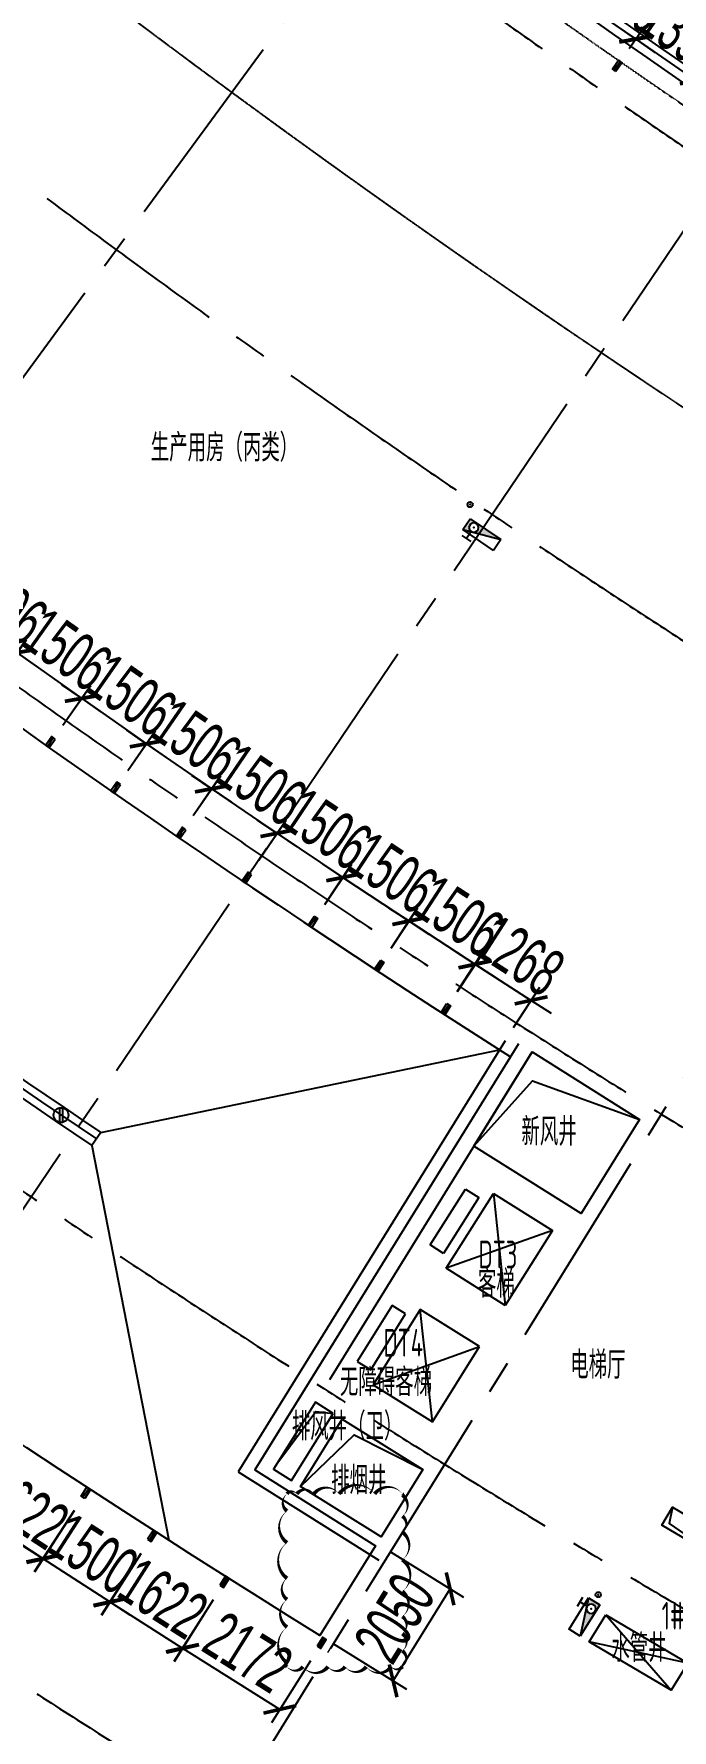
# Model space of a CAD drawing. Extents: x -668578 to 2331563, y -1202445 to 1620273.
# Drawn here: x 747905 to 759994, y 84242 to 116373 of the extents above; entities that cross this region are included whole.
import ezdxf

# ---------------------------------------------------------------- set-up
doc = ezdxf.new("R2010")
doc.units = 0
for name, pattern in [('CENTER2', [28.575, 19.05, -3.175, 3.175, -3.175]), ('CONTINOUS', [0]), ('Continuous-STLayerSet-Col', [0]), ('DASH', [0.35, 0.25, -0.1]), ('DOT2', [0.125, 0, -0.125])]:
    doc.linetypes.add(name, pattern=pattern)
doc.layers.get('0').update_dxf_attribs({"color": 8})
doc.layers.get('Defpoints').update_dxf_attribs({"color": 8})
for name, color, linetype in [('#标注', 8, 'Continuous'), ('#轴线', 8, 'CENTER2'), ('A-AL', 8, 'Continuous'), ('A-BEAM-PLAN-C', 8, 'Continuous'), ('A-DIMS-150', 8, 'Continuous'), ('A-EVTR', 8, 'Continuous'), ('A-FLOR-OTLN', 8, 'DOT2'), ('A-ROOF', 8, 'Continuous'), ('A-ROOF-DRAN', 8, 'Continuous'), ('A-WIND-FRAM', 8, 'Continuous'), ('AXIS', 8, 'Continuous'), ('dim', 8, 'Continuous'), ('EQUIP_雨水斗', 8, 'Continuous'), ('WINDOW', 8, 'Continuous'), ('外轮廓', 8, 'Continuous'), ('建-文字', 8, 'Continuous'), ('建-消防-防火分区填充', 8, 'Continuous'), ('暖-消防-挡烟垂壁', 8, 'Continuous'), ('水-消防-消火栓', 8, 'Continuous'), ('水-消防-消火栓-标识', 8, 'Continuous')]:
    doc.layers.add(name, color=color, linetype=linetype)
doc.layers.add('DIM_MODI', color=8, linetype='Continuous', plot=False)
doc.styles.add('JHZX', font='jrs.shx', dxfattribs={"width": 0.6, "bigfont": 'jhz.shx'})
doc.styles.add('XD2008', font='xd-hzs.shx', dxfattribs={"width": 0.7, "bigfont": 'xd-hztxt.shx'})
doc.dimstyles.new('JZBZ-300', dxfattribs={"dimscale": 300, "dimtxt": 3, "dimasz": 1.5, "dimexe": 1, "dimexo": 1, "dimgap": 0.5, "dimtad": 1, "dimdec": 0, "dimdsep": 46, "dimtxsty": 'JHZX', "dimblk1": 'ARCHTICK', "dimblk2": 'ARCHTICK', "dimsah": 1, "dimcen": 0, "dimclrd": 1, "dimclre": 1, "dimclrt": 2, "dimazin": 2, "dimtfac": 1, "dimtdec": 0, "dimtix": 1, "dimtmove": 0, "dimatfit": 3, "dimfxl": 0, "dimtolj": 1, "dimlwd": -1, "dimlwe": -1, "dimarcsym": 0})
doc.dimstyles.new('JZBZ-400', dxfattribs={"dimscale": 400, "dimtxt": 3, "dimasz": 1.5, "dimexe": 1, "dimexo": 1, "dimgap": 0.5, "dimtad": 1, "dimdec": 0, "dimdsep": 46, "dimtxsty": 'JHZX', "dimblk1": 'ARCHTICK', "dimblk2": 'ARCHTICK', "dimsah": 1, "dimcen": 0, "dimclrd": 1, "dimclre": 1, "dimclrt": 2, "dimazin": 2, "dimtfac": 1, "dimtdec": 0, "dimtix": 1, "dimtmove": 0, "dimatfit": 3, "dimfxl": 0, "dimtolj": 1, "dimlwd": -1, "dimlwe": -1, "dimarcsym": 0})

# ---------------------------------------------------------------- blocks, each defined once
blk = doc.blocks.new('_ARCHTICK')
at = {"color": 0, "linetype": 'ByBlock', "const_width": 0.15}
blk.add_lwpolyline([(-0.5, -0.5), (0.5, 0.5)], dxfattribs=at)
blk = doc.blocks.new('*D2918')
at = {"layer": '#标注', "ltscale": 300, "transparency": 16777216}
for p, q in [((52517, 44290), (60086, 50671)), ((174425, -21557), (175612, -11729))]:
    blk.add_line(p, q, dxfattribs=at)
blk.add_arc((197092, 166179), 179600, 220.13382, 263.11563, dxfattribs=at)
at = {"layer": 'Defpoints', "color": 0, "ltscale": 300, "transparency": 16777216}
for p in [(197092, 166179), (52212, 44032), (92699, 20035), (174378, -21955)]:
    blk.add_point(p, dxfattribs=at)
at = {"layer": '#标注', "ltscale": 300, "transparency": 16777216, "xscale": 600, "yscale": 600, "zscale": 600}
for p, rotation in [((59781, 50414), 130.1338192809486), ((175564, -12126), 353.1156299250185)]:
    blk.add_blockref('_ARCHTICK', p, dxfattribs=dict(at, rotation=rotation))
at = {"layer": '#标注', "ltscale": 300, "transparency": 16777216, "insert": (112118, 8861), "char_height": 1200, "attachment_point": 5, "rotation": 331.6247, "style": 'JHZX'}
blk.add_mtext('\\A1;42.98°', dxfattribs=at)
blk = doc.blocks.new('*D2939')
at = {"layer": '#标注', "ltscale": 300, "transparency": 16777216}
for p, q in [((-1773, -1481), (-9342, -7863)), ((165914, -92056), (164727, -101884))]:
    blk.add_line(p, q, dxfattribs=at)
blk.add_arc((197092, 166179), 269610, 220.13382, 263.11563, dxfattribs=at)
at = {"layer": 'Defpoints', "color": 0, "ltscale": 300, "transparency": 16777216}
for p in [(197092, 166179), (-1467, -1224), (40380, -53208), (165962, -91659)]:
    blk.add_point(p, dxfattribs=at)
at = {"layer": '#标注', "ltscale": 300, "transparency": 16777216, "xscale": 600, "yscale": 600, "zscale": 600}
for p, rotation in [((-9036, -7605), 130.1338192809485), ((164775, -101487), 353.1156299250187)]:
    blk.add_blockref('_ARCHTICK', p, dxfattribs=dict(at, rotation=rotation))
at = {"layer": '#标注', "ltscale": 300, "transparency": 16777216, "insert": (69342, -70334), "char_height": 1200, "attachment_point": 5, "rotation": 331.6247, "style": 'JHZX'}
blk.add_mtext('\\A1;42.98°', dxfattribs=at)
blk = doc.blocks.new('*D287')
at = {"layer": 'Defpoints', "color": 0, "ltscale": 300, "transparency": 16777216}
for p in [(759306, 116279), (759010, 115850), (760159, 115058)]:
    blk.add_point(p, dxfattribs=at)
at = {"layer": 'dim', "color": 1, "ltscale": 300, "transparency": 16777216}
for p, q in [((759306, 116279), (758935, 116535)), ((759181, 116097), (759476, 116526)), ((760455, 115486), (759306, 116279)), ((760330, 115305), (760625, 115733)), ((760455, 115486), (760826, 115231))]:
    blk.add_line(p, q, dxfattribs=at)
at = {"layer": 'dim', "color": 1, "ltscale": 300, "transparency": 16777216, "xscale": 450, "yscale": 450, "zscale": 450}
for p, rotation in [((759306, 116279), 325.4036595532162), ((760455, 115486), 145.4036595532163)]:
    blk.add_blockref('_ARCHTICK', p, dxfattribs=dict(at, rotation=rotation))
at = {"layer": 'dim', "color": 2, "ltscale": 300, "transparency": 16777216, "insert": (760221, 116377), "char_height": 900, "attachment_point": 5, "rotation": 325.4037, "style": 'JHZX'}
blk.add_mtext('\\A1;1396', dxfattribs=at)
blk = doc.blocks.new('*D288')
at = {"layer": 'Defpoints', "color": 0, "ltscale": 300, "transparency": 16777216}
for p in [(758166, 117076), (757869, 116654), (759010, 115850)]:
    blk.add_point(p, dxfattribs=at)
at = {"layer": 'dim', "color": 1, "ltscale": 300, "transparency": 16777216}
for p, q in [((758166, 117076), (757798, 117336)), ((758042, 116900), (758339, 117322)), ((759308, 116272), (758166, 117076)), ((759183, 116096), (759480, 116518)), ((759308, 116272), (759675, 116013))]:
    blk.add_line(p, q, dxfattribs=at)
at = {"layer": 'dim', "color": 1, "ltscale": 300, "transparency": 16777216, "xscale": 450, "yscale": 450, "zscale": 450}
for p, rotation in [((758166, 117076), 324.8380437893306), ((759308, 116272), 144.8380437893306)]:
    blk.add_blockref('_ARCHTICK', p, dxfattribs=dict(at, rotation=rotation))
at = {"layer": 'dim', "color": 2, "ltscale": 300, "transparency": 16777216, "insert": (759082, 117165), "char_height": 900, "attachment_point": 5, "rotation": 324.838, "style": 'JHZX'}
blk.add_mtext('\\A1;1396', dxfattribs=at)
blk = doc.blocks.new('*D1694')
at = {"layer": '#标注', "color": 1, "transparency": 16777216}
for p, q in [((747312, 89290), (746551, 88130)), ((748072, 87492), (746716, 88381)), ((748668, 88401), (747907, 87241))]:
    blk.add_line(p, q, dxfattribs=at)
at = {"layer": 'Defpoints', "color": 0, "transparency": 16777216}
for p in [(747477, 89541), (746716, 88381), (748833, 88651)]:
    blk.add_point(p, dxfattribs=at)
at = {"layer": '#标注', "color": 1, "transparency": 16777216, "xscale": 450, "yscale": 450, "zscale": 450}
for p, rotation in [((746716, 88381), 146.7332467458519), ((748072, 87492), 326.7332467458519)]:
    blk.add_blockref('_ARCHTICK', p, dxfattribs=dict(at, rotation=rotation))
at = {"layer": '#标注', "color": 2, "transparency": 16777216, "insert": (747723, 88438), "char_height": 900, "attachment_point": 5, "rotation": 326.7332, "style": 'JHZX'}
blk.add_mtext('\\A1;1622', dxfattribs=at)
blk = doc.blocks.new('*D1695')
at = {"layer": '#标注', "color": 1, "transparency": 16777216}
for p, q in [((748670, 88398), (747918, 87233)), ((748081, 87485), (747703, 87729)), ((749341, 86671), (748081, 87485)), ((749931, 87585), (749179, 86419)), ((749341, 86671), (749719, 86427))]:
    blk.add_line(p, q, dxfattribs=at)
at = {"layer": 'Defpoints', "color": 0, "transparency": 16777216}
for p in [(748833, 88650), (750093, 87837), (748081, 87485)]:
    blk.add_point(p, dxfattribs=at)
at = {"layer": '#标注', "color": 1, "transparency": 16777216, "xscale": 450, "yscale": 450, "zscale": 450}
for p, rotation in [((748081, 87485), 327.1687033201185), ((749341, 86671), 147.1687033201185)]:
    blk.add_blockref('_ARCHTICK', p, dxfattribs=dict(at, rotation=rotation))
at = {"layer": '#标注', "color": 2, "transparency": 16777216, "insert": (749036, 87582), "char_height": 900, "attachment_point": 5, "rotation": 327.1687, "style": 'JHZX'}
blk.add_mtext('\\A1;1500', dxfattribs=at)
blk = doc.blocks.new('*D1696')
at = {"layer": '#标注', "color": 1, "transparency": 16777216}
for p, q in [((749932, 87582), (749187, 86412)), ((750716, 85794), (749348, 86665)), ((751300, 86711), (750555, 85541))]:
    blk.add_line(p, q, dxfattribs=at)
at = {"layer": 'Defpoints', "color": 0, "transparency": 16777216}
for p in [(750093, 87835), (751461, 86964), (749348, 86665)]:
    blk.add_point(p, dxfattribs=at)
at = {"layer": '#标注', "color": 1, "transparency": 16777216, "xscale": 450, "yscale": 450, "zscale": 450}
for p, rotation in [((749348, 86665), 147.5185476519536), ((750716, 85794), 327.5185476519536)]:
    blk.add_blockref('_ARCHTICK', p, dxfattribs=dict(at, rotation=rotation))
at = {"layer": '#标注', "color": 2, "transparency": 16777216, "insert": (750354, 86736), "char_height": 900, "attachment_point": 5, "rotation": 327.5185, "style": 'JHZX'}
blk.add_mtext('\\A1;1622', dxfattribs=at)
blk = doc.blocks.new('*D1697')
at = {"layer": '#标注', "color": 1, "transparency": 16777216}
for p, q in [((751302, 86708), (750565, 85533)), ((752564, 84634), (750724, 85787)), ((753142, 85555), (752405, 84379))]:
    blk.add_line(p, q, dxfattribs=at)
at = {"layer": 'Defpoints', "color": 0, "transparency": 16777216}
for p in [(751461, 86963), (753301, 85809), (750724, 85787)]:
    blk.add_point(p, dxfattribs=at)
at = {"layer": '#标注', "color": 1, "transparency": 16777216, "xscale": 450, "yscale": 450, "zscale": 450}
for p, rotation in [((750724, 85787), 147.9199216844454), ((752564, 84634), 327.9199216844455)]:
    blk.add_blockref('_ARCHTICK', p, dxfattribs=dict(at, rotation=rotation))
at = {"layer": '#标注', "color": 2, "transparency": 16777216, "insert": (751963, 85719), "char_height": 900, "attachment_point": 5, "rotation": 327.9199, "style": 'JHZX'}
blk.add_mtext('\\A1;2172', dxfattribs=at)
blk = doc.blocks.new('*D1698')
at = {"layer": '#标注', "color": 1, "ltscale": 300, "transparency": 16777216}
for p, q in [((754658, 87619), (756044, 86760)), ((754710, 85175), (755789, 86918)), ((753578, 85876), (754965, 85017))]:
    blk.add_line(p, q, dxfattribs=at)
at = {"layer": 'Defpoints', "color": 0, "ltscale": 300, "transparency": 16777216}
for p in [(754403, 87777), (755789, 86918), (753323, 86034)]:
    blk.add_point(p, dxfattribs=at)
at = {"layer": '#标注', "color": 1, "ltscale": 300, "transparency": 16777216, "xscale": 450, "yscale": 450, "zscale": 450}
for p, rotation in [((755789, 86918), 58.23142254782148), ((754710, 85175), 238.2314225478215)]:
    blk.add_blockref('_ARCHTICK', p, dxfattribs=dict(at, rotation=rotation))
at = {"layer": '#标注', "color": 2, "ltscale": 300, "transparency": 16777216, "insert": (754739, 86362), "char_height": 900, "attachment_point": 5, "rotation": 58.2314, "style": 'JHZX'}
blk.add_mtext('\\A1;2050', dxfattribs=at)
blk = doc.blocks.new('*D1717')
at = {"layer": '#标注', "color": 1, "transparency": 16777216}
for p, q in [((746363, 105530), (745998, 105793)), ((746004, 105030), (746538, 105774)), ((746363, 105530), (747587, 104651)), ((747227, 104151), (747762, 104895)), ((747587, 104651), (747952, 104389))]:
    blk.add_line(p, q, dxfattribs=at)
at = {"layer": 'Defpoints', "color": 0, "transparency": 16777216}
for p in [(745829, 104786), (747587, 104651), (747052, 103907)]:
    blk.add_point(p, dxfattribs=at)
at = {"layer": '#标注', "color": 1, "transparency": 16777216, "xscale": 450, "yscale": 450, "zscale": 450}
for p, rotation in [((746363, 105530), 324.304138004425), ((747587, 104651), 144.304138004425)]:
    blk.add_blockref('_ARCHTICK', p, dxfattribs=dict(at, rotation=rotation))
at = {"layer": '#标注', "color": 2, "transparency": 16777216, "insert": (747325, 105578), "char_height": 900, "attachment_point": 5, "rotation": 324.3041, "style": 'JHZX'}
blk.add_mtext('\\A1;1506', dxfattribs=at)
blk = doc.blocks.new('*D1718')
at = {"layer": '#标注', "color": 1, "transparency": 16777216}
for p, q in [((747581, 104654), (747214, 104915)), ((747225, 104151), (747755, 104899)), ((747581, 104654), (748810, 103784)), ((748454, 103281), (748984, 104028)), ((748810, 103784), (749177, 103523))]:
    blk.add_line(p, q, dxfattribs=at)
at = {"layer": 'Defpoints', "color": 0, "transparency": 16777216}
for p in [(747051, 103907), (748810, 103784), (748280, 103036)]:
    blk.add_point(p, dxfattribs=at)
at = {"layer": '#标注', "color": 1, "transparency": 16777216, "xscale": 450, "yscale": 450, "zscale": 450}
for p, rotation in [((747581, 104654), 324.681268438133), ((748810, 103784), 144.6812684381329)]:
    blk.add_blockref('_ARCHTICK', p, dxfattribs=dict(at, rotation=rotation))
at = {"layer": '#标注', "color": 2, "transparency": 16777216, "insert": (748542, 104709), "char_height": 900, "attachment_point": 5, "rotation": 324.6813, "style": 'JHZX'}
blk.add_mtext('\\A1;1506', dxfattribs=at)
blk = doc.blocks.new('*D1719')
at = {"layer": '#标注', "color": 1, "transparency": 16777216}
for p, q in [((748805, 103787), (748436, 104044)), ((748451, 103281), (748976, 104032)), ((748805, 103787), (750039, 102924)), ((749686, 102419), (750211, 103170)), ((750039, 102924), (750408, 102666))]:
    blk.add_line(p, q, dxfattribs=at)
at = {"layer": 'Defpoints', "color": 0, "transparency": 16777216}
for p in [(748280, 103035), (750039, 102924), (749514, 102173)]:
    blk.add_point(p, dxfattribs=at)
at = {"layer": '#标注', "color": 1, "transparency": 16777216, "xscale": 450, "yscale": 450, "zscale": 450}
for p, rotation in [((748805, 103787), 325.0583988754422), ((750039, 102924), 145.0583988754422)]:
    blk.add_blockref('_ARCHTICK', p, dxfattribs=dict(at, rotation=rotation))
at = {"layer": '#标注', "color": 2, "transparency": 16777216, "insert": (749766, 103847), "char_height": 900, "attachment_point": 5, "rotation": 325.0584, "style": 'JHZX'}
blk.add_mtext('\\A1;1506', dxfattribs=at)
blk = doc.blocks.new('*D1720')
at = {"layer": '#标注', "color": 1, "transparency": 16777216}
for p, q in [((750034, 102927), (749663, 103182)), ((749684, 102419), (750204, 103174)), ((750034, 102927), (751274, 102072)), ((750924, 101565), (751444, 102319)), ((751274, 102072), (751645, 101817))]:
    blk.add_line(p, q, dxfattribs=at)
at = {"layer": 'Defpoints', "color": 0, "transparency": 16777216}
for p in [(749514, 102172), (751274, 102072), (750754, 101318)]:
    blk.add_point(p, dxfattribs=at)
at = {"layer": '#标注', "color": 1, "transparency": 16777216, "xscale": 450, "yscale": 450, "zscale": 450}
for p, rotation in [((750034, 102927), 325.4355293116789), ((751274, 102072), 145.4355293116789)]:
    blk.add_blockref('_ARCHTICK', p, dxfattribs=dict(at, rotation=rotation))
at = {"layer": '#标注', "color": 2, "transparency": 16777216, "insert": (750994, 102994), "char_height": 900, "attachment_point": 5, "rotation": 325.4355, "style": 'JHZX'}
blk.add_mtext('\\A1;1506', dxfattribs=at)
blk = doc.blocks.new('*D1721')
at = {"layer": '#标注', "color": 1, "transparency": 16777216}
for p, q in [((751268, 102075), (750896, 102328)), ((750922, 101565), (751437, 102323)), ((751268, 102075), (752514, 101229)), ((752168, 100719), (752683, 101477)), ((752514, 101229), (752887, 100976))]:
    blk.add_line(p, q, dxfattribs=at)
at = {"layer": 'Defpoints', "color": 0, "transparency": 16777216}
for p in [(750753, 101317), (752514, 101229), (751999, 100471)]:
    blk.add_point(p, dxfattribs=at)
at = {"layer": '#标注', "color": 1, "transparency": 16777216, "xscale": 450, "yscale": 450, "zscale": 450}
for p, rotation in [((751268, 102075), 325.8126597513535), ((752514, 101229), 145.8126597513535)]:
    blk.add_blockref('_ARCHTICK', p, dxfattribs=dict(at, rotation=rotation))
at = {"layer": '#标注', "color": 2, "transparency": 16777216, "insert": (752228, 102148), "char_height": 900, "attachment_point": 5, "rotation": 325.8127, "style": 'JHZX'}
blk.add_mtext('\\A1;1506', dxfattribs=at)
blk = doc.blocks.new('*D1722')
at = {"layer": '#标注', "color": 1, "transparency": 16777216}
for p, q in [((752509, 101232), (752135, 101482)), ((752166, 100719), (752676, 101481)), ((752509, 101232), (753760, 100393)), ((753417, 99881), (753927, 100643)), ((753760, 100393), (754134, 100143))]:
    blk.add_line(p, q, dxfattribs=at)
at = {"layer": 'Defpoints', "color": 0, "transparency": 16777216}
for p in [(751999, 100470), (753760, 100393), (753250, 99632)]:
    blk.add_point(p, dxfattribs=at)
at = {"layer": '#标注', "color": 1, "transparency": 16777216, "xscale": 450, "yscale": 450, "zscale": 450}
for p, rotation in [((752509, 101232), 326.1897901867254), ((753760, 100393), 146.1897901867253)]:
    blk.add_blockref('_ARCHTICK', p, dxfattribs=dict(at, rotation=rotation))
at = {"layer": '#标注', "color": 2, "transparency": 16777216, "insert": (753468, 101311), "char_height": 900, "attachment_point": 5, "rotation": 326.1898, "style": 'JHZX'}
blk.add_mtext('\\A1;1506', dxfattribs=at)
blk = doc.blocks.new('*D1723')
at = {"layer": '#标注', "color": 1, "transparency": 16777216}
for p, q in [((753755, 100396), (753379, 100644)), ((753415, 99882), (753920, 100647)), ((753755, 100396), (755012, 99566)), ((754672, 99052), (755177, 99817)), ((755012, 99566), (755387, 99318))]:
    blk.add_line(p, q, dxfattribs=at)
at = {"layer": 'Defpoints', "color": 0, "transparency": 16777216}
for p in [(753250, 99631), (755012, 99566), (754507, 98802)]:
    blk.add_point(p, dxfattribs=at)
at = {"layer": '#标注', "color": 1, "transparency": 16777216, "xscale": 450, "yscale": 450, "zscale": 450}
for p, rotation in [((753755, 100396), 326.5669206225274), ((755012, 99566), 146.5669206225274)]:
    blk.add_blockref('_ARCHTICK', p, dxfattribs=dict(at, rotation=rotation))
at = {"layer": '#标注', "color": 2, "transparency": 16777216, "insert": (754714, 100482), "char_height": 900, "attachment_point": 5, "rotation": 326.5669, "style": 'JHZX'}
blk.add_mtext('\\A1;1506', dxfattribs=at)
blk = doc.blocks.new('*D1724')
at = {"layer": '#标注', "color": 1, "transparency": 16777216}
for p, q in [((755006, 99569), (754629, 99815)), ((754670, 99052), (755169, 99821)), ((755006, 99569), (756268, 98747)), ((755932, 98231), (756432, 98999)), ((756268, 98747), (756645, 98502))]:
    blk.add_line(p, q, dxfattribs=at)
at = {"layer": 'Defpoints', "color": 0, "transparency": 16777216}
for p in [(754506, 98801), (756268, 98747), (755768, 97979)]:
    blk.add_point(p, dxfattribs=at)
at = {"layer": '#标注', "color": 1, "transparency": 16777216, "xscale": 450, "yscale": 450, "zscale": 450}
for p, rotation in [((755006, 99569), 326.9440510612602), ((756268, 98747), 146.9440510612602)]:
    blk.add_blockref('_ARCHTICK', p, dxfattribs=dict(at, rotation=rotation))
at = {"layer": '#标注', "color": 2, "transparency": 16777216, "insert": (755964, 99661), "char_height": 900, "attachment_point": 5, "rotation": 326.9441, "style": 'JHZX'}
blk.add_mtext('\\A1;1506', dxfattribs=at)
blk = doc.blocks.new('*D1725')
at = {"layer": '#标注', "color": 1, "ltscale": 300, "transparency": 16777216}
for p, q in [((756258, 98751), (755879, 98995)), ((755926, 98236), (756420, 99004)), ((756258, 98751), (757324, 98066)), ((756993, 97550), (757487, 98318)), ((757324, 98066), (757703, 97822))]:
    blk.add_line(p, q, dxfattribs=at)
at = {"layer": 'Defpoints', "color": 0, "ltscale": 300, "transparency": 16777216}
for p in [(757324, 98066), (755764, 97983), (756830, 97298)]:
    blk.add_point(p, dxfattribs=at)
at = {"layer": '#标注', "color": 1, "ltscale": 300, "transparency": 16777216, "xscale": 450, "yscale": 450, "zscale": 450}
for p, rotation in [((756258, 98751), 327.2591069990615), ((757324, 98066), 147.2591069990615)]:
    blk.add_blockref('_ARCHTICK', p, dxfattribs=dict(at, rotation=rotation))
at = {"layer": '#标注', "color": 2, "ltscale": 300, "transparency": 16777216, "insert": (757115, 98913), "char_height": 900, "attachment_point": 5, "rotation": 327.2591, "style": 'JHZX'}
blk.add_mtext('\\A1;1268', dxfattribs=at)
blk = doc.blocks.new('消火栓箱-111')
blk.add_hatch(color=256).paths.add_polyline_path([(-200, -54), (-200, -60, -0.414214), (-110, -150, -1), (-290, -150, -0.414214), (-200, -60), (-200, -54), (-350, 0), (-350, -250), (350, -250)])
for p, q in [((350, 0), (-350, 0)), ((-350, 0), (350, -250)), ((-350, 0), (-350, -250)), ((-300, 100), (-100, 100)), ((-200, -60), (-200, 100)), ((350, -250), (350, 0)), ((-350, -250), (350, -250))]:
    blk.add_line(p, q)
blk.add_circle((-200, -150), 90)
blk.add_point((-200, -150))
at = {"layer": '水-消防-消火栓'}
blk.add_arc((-350, 0), 700, 359.9687, 0, dxfattribs=at)
blk = doc.blocks.new('立管-R75-1')
at = {"linetype": 'Continuous'}
blk.add_circle((0, 0), 75, dxfattribs=at)
blk.add_point((0, 0), dxfattribs=at)
blk = doc.blocks.new('幕墙分隔')
for p, q in [((-40, -100), (40, 100)), ((0, 100), (0, -100))]:
    blk.add_line(p, q)
blk.add_lwpolyline([(-40, 100), (40, 100), (40, -100), (-40, -100)], close=True)
blk = doc.blocks.new('A$C4E971703')
at = {"layer": '暖-消防-挡烟垂壁', "color": 3, "linetype": 'DASH', "const_width": 100}
blk.add_lwpolyline([(79130, 44979), (79154, 44964)], dxfattribs=at)
blk = doc.blocks.new('$TwtSys$00000139')
at = {"layer": 'EQUIP_雨水斗'}
for p, q in [((-19, 92), (-19, -92)), ((19, 92), (19, -92))]:
    blk.add_line(p, q, dxfattribs=at)
blk.add_circle((0, 0), 93.8, dxfattribs=at)
blk = doc.blocks.new('A$C47405904')
at = {"layer": 'A-AL'}
for p, q in [((-80622, -17696), (-85678, -25860)), ((-80622, -17696), (-85678, -25860)), ((-85678, -25860), (-83012, -27535)), ((-85678, -25860), (-83012, -27535))]:
    blk.add_line(p, q, dxfattribs=at)
blk.add_lwpolyline([(-89278, 9481, -0.031021), (-108755, 27069, 0.415715), (-113080, 27106), (-145267, -4699, 0.412976), (-145302, -9004, 0.149442), (-10240, -82596, 0.358696), (-6809, -80780)], format="xyb", dxfattribs=at)
for p in [(-89231, -12037), (-87997, -12901), (-86757, -13756)]:
    blk.add_point(p, dxfattribs=at)
at = {"layer": 'A-BEAM-PLAN-C'}
blk.add_line((-80106, -17907), (-83950, -24116), dxfattribs=at)
at = {"layer": 'A-BEAM-PLAN-C', "linetype": 'Continuous-STLayerSet-Col'}
for points in [[(-83875, -24753), (-84213, -24539), (-85006, -25812), (-84668, -26026)], [(-83706, -24860), (-82180, -25815), (-82970, -27090), (-84495, -26135)]]:
    blk.add_lwpolyline(points, close=True, dxfattribs=at)
at = {"layer": 'A-BEAM-PLAN-C', "linetype": 'CONTINOUS'}
for points in [[(-76155, -27292), (-76359, -27636), (-77650, -26873), (-77447, -26529)], [(-78710, -28569), (-77160, -29485), (-77476, -29995), (-79026, -29079)]]:
    blk.add_lwpolyline(points, close=True, dxfattribs=at)
at = {"layer": 'A-DIMS-150'}
for p, q in [((-78710, -28569), (-77476, -29995)), ((-77160, -29485), (-79026, -29079))]:
    blk.add_line(p, q, dxfattribs=at)
blk.add_lwpolyline([(-80106, -17907), (-78074, -19184), (-79179, -20969), (-81213, -19694)], close=True, dxfattribs=at)
for points in [[(-81213, -19694), (-80103, -18451), (-78074, -19184)], [(-84925, -25685), (-84207, -24719), (-83875, -24753)], [(-84495, -26135), (-83479, -25158), (-82180, -25815)], [(-77447, -26529), (-77515, -26840), (-76359, -27636)]]:
    blk.add_lwpolyline(points, dxfattribs=at)
at = {"layer": 'A-EVTR'}
for p, q in [((-82041, -21560), (-81373, -20503)), ((-81373, -20503), (-81118, -20664)), ((-81118, -20664), (-81786, -21721)), ((-81738, -22005), (-80841, -20585)), ((-80841, -20585), (-79725, -21290)), ((-80841, -20585), (-80622, -22710)), ((-79725, -21290), (-81738, -22005)), ((-79725, -21290), (-80622, -22710)), ((-81786, -21721), (-82041, -21560)), ((-80622, -22710), (-81738, -22005)), ((-82761, -22708), (-83422, -23768)), ((-82229, -22786), (-83117, -24212)), ((-82505, -22867), (-82761, -22708)), ((-81108, -23485), (-82229, -22786)), ((-81997, -24910), (-82229, -22786)), ((-83166, -23928), (-82505, -22867)), ((-83422, -23768), (-83166, -23928)), ((-83117, -24212), (-81108, -23485)), ((-81997, -24910), (-81108, -23485)), ((-83117, -24212), (-81997, -24910))]:
    blk.add_line(p, q, dxfattribs=at)
at = {"layer": 'A-FLOR-OTLN'}
for radius, start, end in [(212150, 224.36474, 258.37779), (262600, 224.41582, 258.41493)]:
    blk.add_arc((42590, 175095), radius, start, end, dxfattribs=at)
at = {"layer": 'A-ROOF'}
for p, q in [((-88281, -19430), (-80728, -17866)), ((-88448, -19679), (-86988, -27157))]:
    blk.add_line(p, q, dxfattribs=at)
at = {"layer": 'A-ROOF-DRAN'}
blk.add_line((-88281, -19430), (-88448, -19679), dxfattribs=at)
for radius, start, end in [(211500, 233.70702, 263.30526), (211800, 233.70702, 259.3487), (234750, 229.52323, 236.06857), (234600, 229.52323, 236.06857), (234450, 229.52323, 236.06857)]:
    blk.add_arc((42590, 175095), radius, start, end, dxfattribs=at)
at = {"layer": 'AXIS'}
blk.add_line((-85282, -25695), (-80359, -17746), dxfattribs=at)
at = {"layer": 'DIM_MODI'}
blk.add_lwpolyline([(-84751, -26278, 0, 75, 0.5), (-84751, -26603, 0, 75, 0.5), (-84751, -27203, 0, 75, 0.5), (-84751, -27878, 0, 75, 0.5), (-84751, -28278, 0, 75, 0.5), (-84751, -28803, 0, 75, 0.5), (-84751, -29478, 0, 75, 0.5), (-84751, -29551, 0, 75, 0.5), (-84451, -29551, 0, 75, 0.5), (-83976, -29551, 0, 75, 0.5), (-83651, -29551, 0, 75, 0.5), (-83251, -29551, 0, 75, 0.5), (-82776, -29551, 0, 75, 0.5), (-82567, -29551, 0, 75, 0.5), (-82567, -29251, 0, 75, 0.5), (-82567, -28926, 0, 75, 0.5), (-82567, -28601, 0, 75, 0.5), (-82567, -28126, 0, 75, 0.5), (-82567, -27526, 0, 75, 0.5), (-82567, -27001, 0, 75, 0.5), (-82567, -26701, 0, 75, 0.5), (-82567, -26301, 0, 75, 0.5), (-82567, -26278, 0, 75, 0.5), (-83092, -26278, 0, 75, 0.5), (-83767, -26278, 0, 75, 0.5), (-84242, -26278, 0, 75, 0.5), (-84567, -26278, 0, 75, 0.5)], format="xyseb", close=True, dxfattribs=at)
at = {"layer": '外轮廓', "color": 3, "linetype": 'DASH', "ltscale": 5}
blk.add_lwpolyline([(-109158, 16478), (-135454, -11643, 0.41242), (-135330, -15318, 0.140163), (-7770, -80593, 0.412914), (-4719, -78556), (3836, -36160, 0.415851), (1787, -33095, -0.057061), (-44213, -18484, 0.041227), (-47955, -17165, 0.051572), (-52855, -16406), (-54407, -16327, -0.116659), (-64974, -13255, -0.058192), (-105484, 16602, 0.414617), (-109158, 16478)], format="xyb", close=True, dxfattribs=at)
at = {"layer": '外轮廓', "color": 3}
for points in [[(-22739, -22538), (-22739, -22538, -0.065678), (-71758, 1166, 0.089348), (-79617, 4520), (-80148, 4642, -0.112531), (-89717, 9256)], [(-71868, 999, 0.089348), (-79662, 4325), (-80192, 4447, -0.077996), (-87130, 7225)]]:
    blk.add_lwpolyline(points, format="xyb", dxfattribs=at)
at = {"layer": '外轮廓'}
blk.add_lwpolyline([(-121288, -519), (-118726, 2220), (-115370, -853), (-110280, 4590, 0.040861), (-80517, -18001), (-80939, -18683), (-81519, -19619), (-85361, -25823), (-83075, -27260), (-84128, -28961, -0.04882), (-121288, -519)], format="xyb", close=True, dxfattribs=at)
at = {"layer": '建-消防-防火分区填充'}
blk.add_point((-78498, 774), dxfattribs=at)
at = {"layer": 'A-WIND-FRAM'}
for p, rotation in [((-78498, 774), 145.215077401516), ((-84261, -15442), 326.3463668939283), ((-83004, -16273), 326.7232874265966), ((-81742, -17095), 327.100207958298), ((-88563, -26258), 146.9214932307843)]:
    blk.add_blockref('幕墙分隔', p, dxfattribs=dict(at, rotation=rotation))
at = {"layer": 'A-WIND-FRAM', "xscale": -1}
for p, rotation in [((-89231, -12037), 324.8382353158777), ((-87997, -12901), 325.2151558475791), ((-86757, -13756), 325.5920763802473), ((-85512, -14603), 325.9691087866519), ((-87304, -27073), 147.2791450760663), ((-85936, -27945), 147.6659756520574), ((-84096, -29099), 147.6659756520574)]:
    blk.add_blockref('幕墙分隔', p, dxfattribs=dict(at, rotation=rotation))
at = {"layer": 'EQUIP_雨水斗', "xscale": 1.5, "yscale": 1.5, "zscale": 1.5}
blk.add_blockref('$TwtSys$00000139', (-89033, -19103), dxfattribs=at)
at = {"layer": 'WINDOW'}
blk.add_blockref('A$C4E971703', (-163098, -74215), dxfattribs=at)
at = {"layer": '水-消防-消火栓', "xscale": -1}
for p, rotation in [((-81133, -8208), 145.9692282480822), ((-79225, -28546), 58.23142472675372)]:
    blk.add_blockref('消火栓箱-111', p, dxfattribs=dict(at, rotation=rotation))
at = {"layer": '水-消防-消火栓-标识'}
for p, xscale, yscale, zscale, rotation in [((-81283, -7537), 0.6666666665114471, 0.6666666665114471, 0.6666666665114471, 233.6604747104917), ((-78856, -28187), 0.6666666665114493, 0.6666666665114493, 0.6666666665114493, 145.9226711891633)]:
    blk.add_blockref('立管-R75-1', p, dxfattribs=dict(at, xscale=xscale, yscale=yscale, zscale=zscale, rotation=rotation))
at = {"layer": '建-文字', "style": 'XD2008', "width": 0.7}
for s, p in [('生产用房（丙类）', (-87333, -6721)), ('新风井', (-80311, -19680)), ('DT3', (-81124, -22005)), ('客梯', (-81135, -22561)), ('DT4', (-82925, -23677)), ('电梯厅', (-79387, -24098)), ('无障碍客梯', (-83750, -24426)), ('排风井（卫）', (-84660, -25261)), ('排烟井', (-83916, -26283)), ('1#弱电间', (-77654, -28849)), ('水管井', (-78608, -29459))]:
    blk.add_text(s, height=525, dxfattribs=at).set_placement(p)
blk = doc.blocks.new('DSGDFG')
at = {"layer": '#标注', "ltscale": 300}
blk.add_arc((197092.2, 166179.2), 257800, 220.136073, 263.11563, dxfattribs=at)
at = {"layer": '#轴线', "ltscale": 200}
for p, q in [((43365.9, -43147.5), (84924.4, 13442)), ((91040.7, 9133.5), (51745.5, -49056.6)), ((97322.4, 5069.8), (60352.9, -54629))]:
    blk.add_line(p, q, dxfattribs=at)
for radius in [206950, 212800, 220600, 228400, 236200, 244000, 251800, 257800]:
    blk.add_arc((197092.2, 166179.2), radius, 218.438892, 265.140584, dxfattribs=at)
at = {"layer": '#标注', "ltscale": 300}
for base, p1, p2, picture, middle in [((40379.7, -53208.3), (-1467, -1223.5), (165961.7, -91658.5), '*D2939', (69341.6, -70334.5)), ((92698.6, 20034.9), (52211.6, 44032.2), (174377.5, -21954.5), '*D2918', (112118.4, 8861.3))]:
    dim = blk.add_angular_dim_3p(base=base, center=(197092.1, 166179.2), p1=p1, p2=p2, dimstyle='JZBZ-400', override={"dimclrd": 256, "dimclre": 256, "dimclrt": 256}, dxfattribs=at)
    dim.commit()
    dim.dimension.update_dxf_attribs({"geometry": picture, "text_midpoint": middle})
blk = doc.blocks.new('HGDTRET')
at = {"layer": 'dim', "ltscale": 300}
blk.add_arc((880041, 290089.1), 262600, 224.98133, 258.268049, dxfattribs=at)
for p1, p2, distance, picture, middle in [((759010.2, 115850.3), (757868.9, 116654.3), -516.3, '*D288', (759082.4, 117164.9)), ((760159.4, 115057.7), (759010.2, 115850.3), -520.8, '*D287', (760221.2, 116376.6))]:
    dim = blk.add_aligned_dim(p1=p1, p2=p2, distance=distance, dimstyle='JZBZ-300', dxfattribs=at)
    dim.commit()
    dim.dimension.update_dxf_attribs({"geometry": picture, "text_midpoint": middle})
blk = doc.blocks.new('HRTYTET')
at = {"layer": '#标注'}
for base, p1, p2, angle, picture, middle in [((747586.7, 104651.4), (745828.7, 104786), (747052, 103907.2), 324.30414, '*D1717', (747325.1, 105578.1)), ((748810.1, 103783.6), (747051.3, 103906.6), (748280.3, 103035.8), 324.68127, '*D1718', (748542.5, 104708.5)), ((750039.2, 102923.8), (748279.6, 103035.3), (749514.4, 102172.6), 325.0584, '*D1719', (749765.5, 103847)), ((751274, 102072.2), (749513.7, 102172.1), (750754.1, 101317.6), 325.43553, '*D1720', (750994.2, 102993.6)), ((752514.3, 101228.7), (750753.4, 101317), (751999.4, 100470.7), 325.81266, '*D1721', (752228.5, 102148.2)), ((753760.2, 100393.4), (751998.8, 100470.1), (753250.3, 99632), 326.18979, '*D1722', (753468.3, 101311)), ((755011.6, 99566.3), (753249.6, 99631.5), (754506.6, 98801.6), 326.56692, '*D1723', (754713.6, 100482)), ((756268.3, 98747.5), (754506, 98801), (755768.4, 97979.4), 326.94405, '*D1724', (755964.3, 99661.2)), ((746715.6, 88381.3), (748832.7, 88651.4), (747476.6, 89541.1), 146.73325, '*D1694', (747722.8, 88438.1)), ((748080.8, 87484.6), (750093.3, 87837), (748832.8, 88650.2), 147.1687, '*D1695', (749036.3, 87582.2)), ((749347.9, 86665.1), (751461.1, 86964.2), (750092.9, 87835.3), 147.51855, '*D1696', (750354.2, 86735.7)), ((750724.1, 85787.2), (753301.1, 85809), (751460.8, 86962.5), 147.91992, '*D1697', (751962.9, 85718.8))]:
    dim = blk.add_linear_dim(base=base, p1=p1, p2=p2, angle=angle, dimstyle='JZBZ-300', dxfattribs=at)
    dim.commit()
    dim.dimension.update_dxf_attribs({"geometry": picture, "text_midpoint": middle})
at = {"layer": '#标注', "ltscale": 300}
for p1, p2, distance, picture, middle in [((755763.8, 97983.4), (756830.5, 97297.6), 913, '*D1725', (757115.5, 98913.2)), ((753323.3, 86033.7), (754402.6, 87776.5), -1631, '*D1698', (754739.4, 86362.3))]:
    dim = blk.add_aligned_dim(p1=p1, p2=p2, distance=distance, dimstyle='JZBZ-300', override={"dimfxl": 200}, dxfattribs=at)
    dim.commit()
    dim.dimension.update_dxf_attribs({"geometry": picture, "text_midpoint": middle})

msp = doc.modelspace()

# ---------------------------------------------------------------- block references
at = {"layer": '#标注'}
for name, p in [('HGDTRET', (0, 0)), ('DSGDFG', (682948.9, 123910))]:
    msp.add_blockref(name, p, dxfattribs=at)
at = {"layer": 'dim', "ltscale": 300}
msp.add_blockref('A$C47405904', (837451.5, 114994.4), dxfattribs=at)
at = {"layer": 'dim'}
msp.add_blockref('HRTYTET', (0, 0), dxfattribs=at)

doc.saveas('drawing.dxf')
